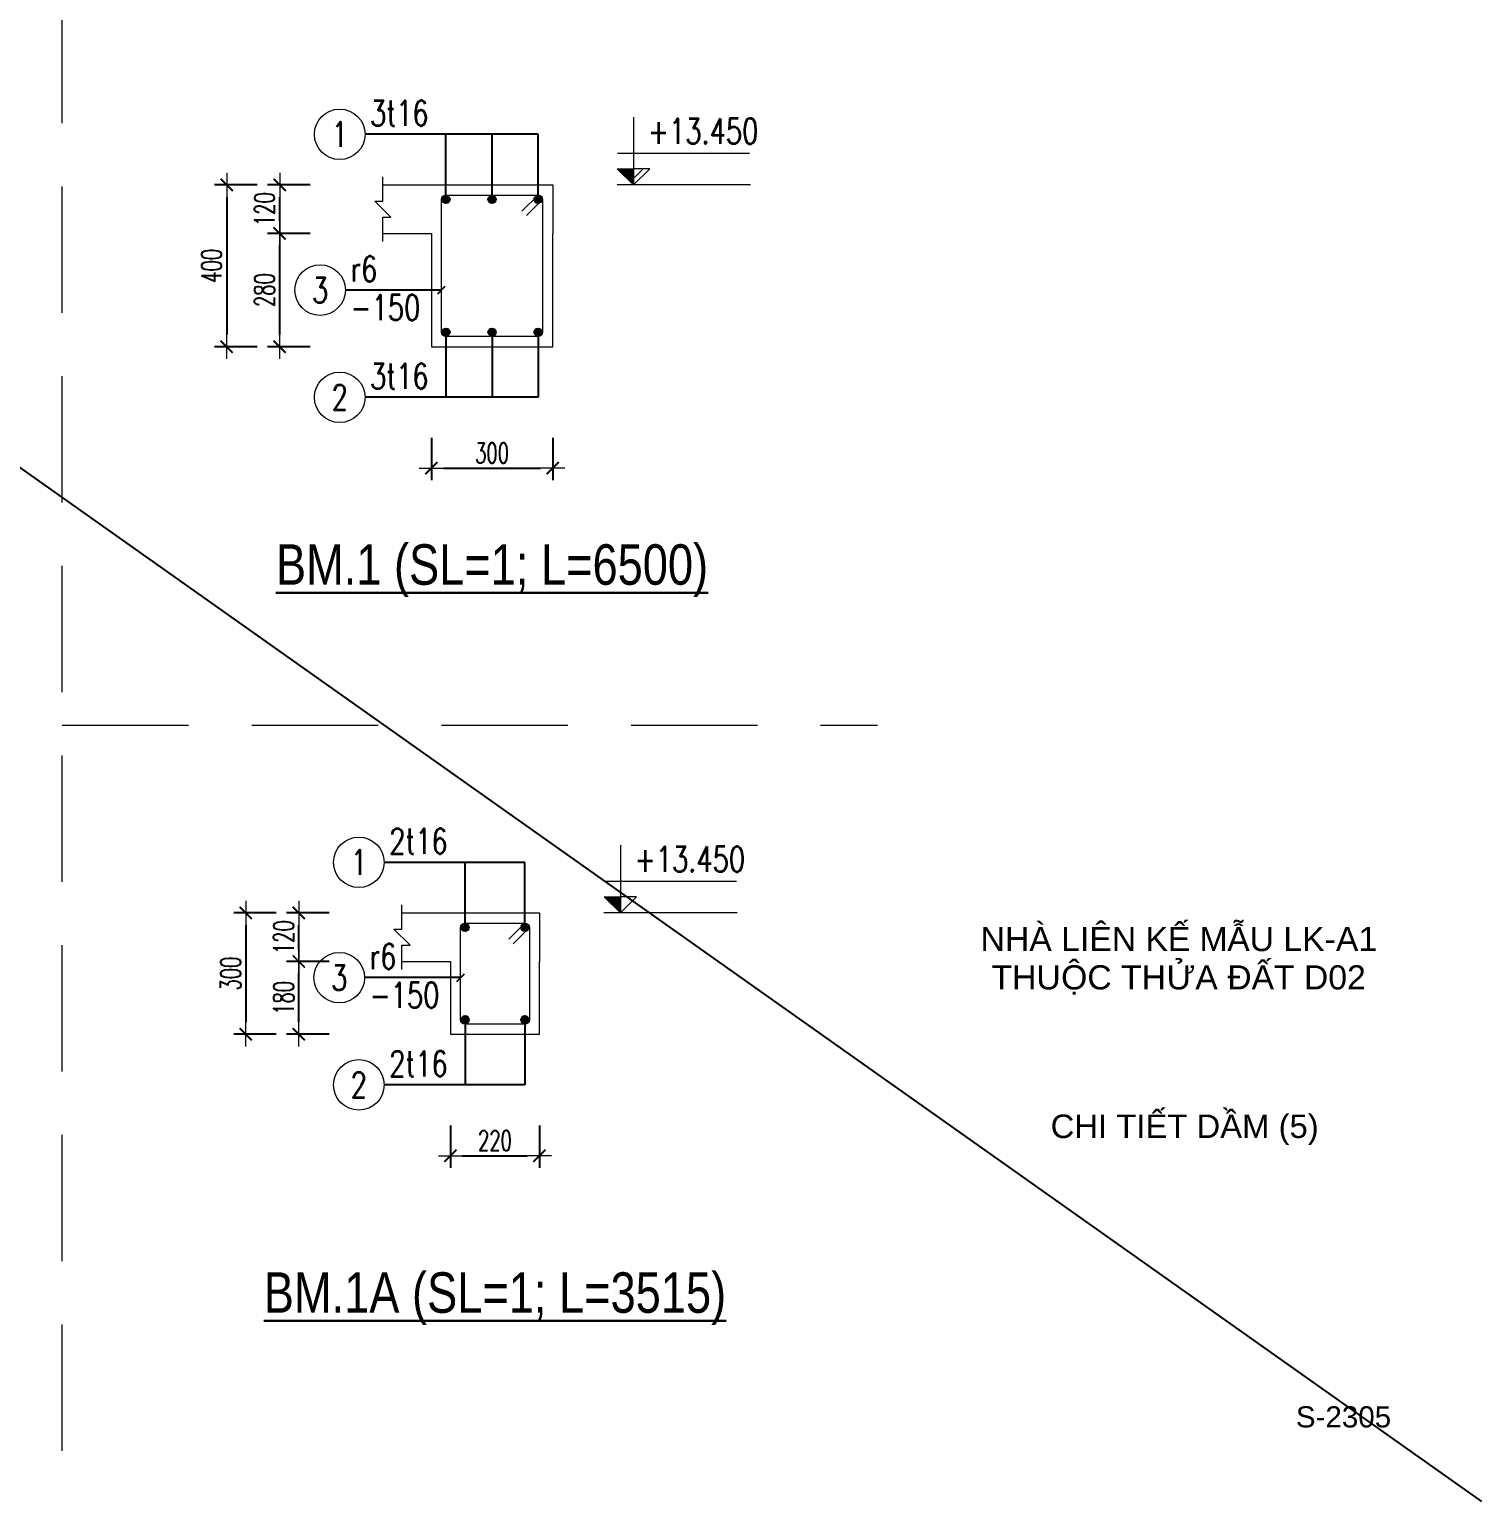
# Model space of a CAD drawing. Header units: millimetres. Extents: x -529861 to -223882, y -171969 to 61504.
# Drawn here: x -369177 to -361997, y -97113 to -89836 of the extents above; entities that cross this region are included whole.
import ezdxf
from ezdxf.enums import TextEntityAlignment as Align

# ---------------------------------------------------------------- set-up
doc = ezdxf.new("R2010")
doc.units = ezdxf.units.MM
doc.header["$LTSCALE"] = 5000
doc.linetypes.add('HIDDEN', pattern=[0.375, 0.25, -0.125])
doc.layers.get('Defpoints').update_dxf_attribs({"color": 143})
for name, color, linetype, lineweight in [('G-ANNO-TTLB', 7, 'Continuous', 18), ('kata_dim', 8, 'Continuous', 15), ('kata_net khuat', 9, 'HIDDEN', 5), ('kata_net manh', 8, 'Continuous', 5), ('kata_net thay', 4, 'Continuous', 20), ('kata_text', 7, 'Continuous', 30), ('kata_thep chu', 1, 'Continuous', 35), ('kata_thep dai', 220, 'Continuous', 20), ('S-dims', 8, 'Continuous', 18)]:
    doc.layers.add(name, color=color, linetype=linetype, lineweight=lineweight)
doc.layers.add('KCS_Plotter', color=11, linetype='Continuous', plot=False)
doc.layers.add('KCS_TEXT_BANVE_SO', color=1, linetype='Continuous')
doc.layers.add('KCS_TEXT_BANVE_TEN', color=162, linetype='Continuous')
doc.styles.add('Arial_13', font='arial.ttf', dxfattribs={"height": 2.5})
doc.styles.add('Arial_14', font='arial.ttf', dxfattribs={"height": 2.5})
doc.styles.add('kata_text', font='arial.ttf', dxfattribs={"width": 0.8})
doc.styles.add('vnsimpli', font='vnsimli.shx', dxfattribs={"width": 0.65})
doc.dimstyles.new('kata_dim_25', dxfattribs={"dimscale": 25, "dimtxt": 2.5, "dimasz": 1.5, "dimexe": 1.5, "dimexo": 2.5, "dimtad": 1, "dimdec": 0, "dimzin": 0, "dimdsep": 46, "dimtxsty": 'kata_text', "dimblk": 'kata_block_ArchTick', "dimcen": 0.09, "dimdle": 1.2, "dimclrd": 8, "dimclre": 8, "dimclrt": 3, "dimadec": 0, "dimazin": 0, "dimtfac": 1, "dimtdec": 0, "dimtix": 1, "dimtofl": 0, "dimtmove": 0, "dimatfit": 3, "dimfxl": 3.75, "dimfxlon": 1, "dimtolj": 1, "dimtzin": 0, "dimarcsym": 0})
doc.dimstyles.new('kata_dim_40', dxfattribs={"dimscale": 40, "dimtxt": 2.5, "dimasz": 1.5, "dimexe": 1.5, "dimexo": 2.5, "dimtad": 1, "dimdec": 0, "dimzin": 0, "dimdsep": 46, "dimtxsty": 'vnsimpli', "dimblk": 'kata_block_ArchTick', "dimcen": 0.09, "dimdle": 1.2, "dimclrd": 8, "dimclre": 8, "dimclrt": 3, "dimadec": 0, "dimazin": 0, "dimtfac": 1, "dimtdec": 0, "dimtix": 1, "dimtofl": 0, "dimtmove": 0, "dimatfit": 3, "dimfxl": 3.75, "dimfxlon": 1, "dimtolj": 1, "dimtzin": 0, "dimarcsym": 0})

# ---------------------------------------------------------------- blocks, each defined once
blk = doc.blocks.new('kata_block_TD')
at = {"color": 6, "linetype": 'ByBlock', "lineweight": -2, "style": 'kata_text', "width": 0.8}
blk.add_attdef('SECTDET2', text='', height=5, dxfattribs=at).set_placement((0, 7.970649532882817), align=Align.CENTER)
at = {"color": 0, "linetype": 'ByBlock', "lineweight": -2, "style": 'kata_text', "width": 0.8}
blk.add_attdef('SECTDET1', text='', height=5, dxfattribs=at).set_placement((0, 1.470649532882817), align=Align.CENTER)
blk = doc.blocks.new('kata_block_CT')
at = {"layer": 'S-dims', "linetype": 'ByBlock', "ltscale": 1500}
blk.add_hatch(color=256, dxfattribs=at).paths.add_polyline_path([(-1.818989403545856e-12, 1.596954857557193), (-1.612010908635057, 1.596954857557193), (-1.818989403545856e-12, -4.547473508864641e-13)])
h = blk.add_hatch(dxfattribs=at)
h.set_pattern_fill('ANSI31', color=256, scale=1.406250541793835, style=0)
h.set_pattern_definition([(45.00000000000001, (-1.818989403545856e-12, 5.002220859751105e-12), (-3.157122508925225, 3.157122508925225), [])])
h.paths.add_polyline_path([(-1.818989403545856e-12, 1.596954857557193), (-1.818989403545856e-12, -4.547473508864641e-13), (1.612010908922457, 1.596954857557193)])
for p, q in [((-1.592704896860596, 3.140833880479022), (11.46947077315235, 3.140833880479022)), ((11.56125648125999, 5.002220859751105e-12), (-1.638695725139769, 5.002220859751105e-12))]:
    blk.add_line(p, q, dxfattribs=at)
for points in [[(-1.818989403545856e-12, 6.694950748643805), (-1.818989403545856e-12, -4.547473508864641e-13)], [(-1.818989403545856e-12, -4.547473508864641e-13), (-1.612010908635057, 1.596954857557193), (-1.818989403545856e-12, 1.596954857557193)], [(-1.818989403545856e-12, -4.547473508864641e-13), (1.612010908922457, 1.596954857557193), (-1.818989403545856e-12, 1.596954857557193)]]:
    blk.add_lwpolyline(points, dxfattribs=at)
at = {"layer": 'S-dims', "color": 3, "style": 'vnsimpli', "width": 0.75}
blk.add_attdef('CT', (1.409564409344966, 4.068271311703484), '', height=2.5, dxfattribs=at)
blk = doc.blocks.new('kata_block_ArchTick')
at = {"color": 8}
blk.add_line((1, 0), (-1, 0), dxfattribs=at)
at = {"color": 8, "const_width": 0.15}
blk.add_lwpolyline([(-0.5, -0.5), (0.5, 0.5)], dxfattribs=at)
blk = doc.blocks.new('*D800')
at = {"layer": 'Defpoints', "color": 0, "linetype": 'ByBlock', "ltscale": 1500, "transparency": 16777216}
for p in [(-367189.2961922357, -91404.64300045658), (-366589.2961922357, -91404.64300045658), (-366589.2961922357, -92004.64300045658)]:
    blk.add_point(p, dxfattribs=at)
at = {"layer": 'kata_dim', "color": 8, "linetype": 'ByBlock', "lineweight": -2, "ltscale": 1500, "transparency": 16777216}
for p, q in [((-367189.2961922357, -91854.64300045658), (-367189.2961922357, -92064.64300045658)), ((-366589.2961922357, -91854.64300045658), (-366589.2961922357, -92064.64300045658)), ((-367129.2961922357, -92004.64300045658), (-366649.2961922357, -92004.64300045658))]:
    blk.add_line(p, q, dxfattribs=at)
at = {"layer": 'kata_dim', "color": 8, "linetype": 'ByBlock', "lineweight": -2, "ltscale": 1500, "transparency": 16777216, "xscale": 60, "yscale": 60, "zscale": 60, "rotation": 180}
blk.add_blockref('kata_block_ArchTick', (-367189.2961922357, -92004.64300045658), dxfattribs=at)
at = {"layer": 'kata_dim', "color": 8, "linetype": 'ByBlock', "lineweight": -2, "ltscale": 1500, "transparency": 16777216, "xscale": 60, "yscale": 60, "zscale": 60}
blk.add_blockref('kata_block_ArchTick', (-366589.2961922357, -92004.64300045658), dxfattribs=at)
at = {"layer": 'kata_dim', "color": 3, "linetype": 'ByBlock', "ltscale": 1500, "transparency": 16777216, "insert": (-366889.2961922357, -91929.64300045658), "char_height": 100, "attachment_point": 5, "style": 'vnsimpli'}
blk.add_mtext('\\A1;300', dxfattribs=at)
blk = doc.blocks.new('*D801')
at = {"layer": 'Defpoints', "color": 0, "linetype": 'ByBlock', "ltscale": 1500, "transparency": 16777216}
for p in [(-367939.2961922368, -90844.6430004566), (-367189.2961922358, -90844.6430004566), (-367189.2961922358, -91404.6430004566)]:
    blk.add_point(p, dxfattribs=at)
at = {"layer": 'kata_dim', "color": 8, "linetype": 'ByBlock', "lineweight": -2, "ltscale": 1500, "transparency": 16777216}
for p, q in [((-367789.2961922368, -90844.6430004566), (-367999.2961922368, -90844.6430004566)), ((-367939.2961922368, -91344.6430004566), (-367939.2961922368, -90904.6430004566)), ((-367789.2961922368, -91404.6430004566), (-367999.2961922368, -91404.6430004566))]:
    blk.add_line(p, q, dxfattribs=at)
at = {"layer": 'kata_dim', "color": 8, "linetype": 'ByBlock', "lineweight": -2, "ltscale": 1500, "transparency": 16777216, "xscale": 60, "yscale": 60, "zscale": 60}
for p, rotation in [((-367939.2961922368, -90844.6430004566), 90), ((-367939.2961922368, -91404.6430004566), 270)]:
    blk.add_blockref('kata_block_ArchTick', p, dxfattribs=dict(at, rotation=rotation))
at = {"layer": 'kata_dim', "color": 3, "linetype": 'ByBlock', "ltscale": 1500, "transparency": 16777216, "insert": (-368014.2961922368, -91124.64300045648), "char_height": 100, "attachment_point": 5, "rotation": 90, "style": 'vnsimpli'}
blk.add_mtext('\\A1;280', dxfattribs=at)
blk = doc.blocks.new('*D802')
at = {"layer": 'Defpoints', "color": 0, "linetype": 'ByBlock', "ltscale": 1500, "transparency": 16777216}
for p in [(-367939.2961922368, -90604.6430004566), (-367189.2961922358, -90604.6430004566), (-367189.2961922358, -90844.6430004566)]:
    blk.add_point(p, dxfattribs=at)
at = {"layer": 'kata_dim', "color": 8, "linetype": 'ByBlock', "lineweight": -2, "ltscale": 1500, "transparency": 16777216}
for p, q in [((-367789.2961922368, -90604.6430004566), (-367999.2961922368, -90604.6430004566)), ((-367939.2961922368, -90784.6430004566), (-367939.2961922368, -90664.6430004566)), ((-367789.2961922368, -90844.6430004566), (-367999.2961922368, -90844.6430004566))]:
    blk.add_line(p, q, dxfattribs=at)
at = {"layer": 'kata_dim', "color": 8, "linetype": 'ByBlock', "lineweight": -2, "ltscale": 1500, "transparency": 16777216, "xscale": 60, "yscale": 60, "zscale": 60}
for p, rotation in [((-367939.2961922368, -90604.6430004566), 90), ((-367939.2961922368, -90844.6430004566), 270)]:
    blk.add_blockref('kata_block_ArchTick', p, dxfattribs=dict(at, rotation=rotation))
at = {"layer": 'kata_dim', "color": 3, "linetype": 'ByBlock', "ltscale": 1500, "transparency": 16777216, "insert": (-368014.2961922368, -90724.64300045648), "char_height": 100, "attachment_point": 5, "rotation": 90, "style": 'vnsimpli'}
blk.add_mtext('\\A1;120', dxfattribs=at)
blk = doc.blocks.new('*D803')
at = {"layer": 'Defpoints', "color": 0, "linetype": 'ByBlock', "ltscale": 1500, "transparency": 16777216}
for p in [(-367189.2961922358, -90604.6430004566), (-368201.2961922368, -91404.6430004566), (-367189.2961922358, -91404.6430004566)]:
    blk.add_point(p, dxfattribs=at)
at = {"layer": 'kata_dim', "color": 8, "linetype": 'ByBlock', "lineweight": -2, "ltscale": 1500, "transparency": 16777216}
for p, q in [((-368051.2961922368, -90604.6430004566), (-368261.2961922368, -90604.6430004566)), ((-368201.2961922368, -90664.6430004566), (-368201.2961922368, -91344.6430004566)), ((-368051.2961922368, -91404.6430004566), (-368261.2961922368, -91404.6430004566))]:
    blk.add_line(p, q, dxfattribs=at)
at = {"layer": 'kata_dim', "color": 8, "linetype": 'ByBlock', "lineweight": -2, "ltscale": 1500, "transparency": 16777216, "xscale": 60, "yscale": 60, "zscale": 60}
for p, rotation in [((-368201.2961922368, -90604.6430004566), 90), ((-368201.2961922368, -91404.6430004566), 270)]:
    blk.add_blockref('kata_block_ArchTick', p, dxfattribs=dict(at, rotation=rotation))
at = {"layer": 'kata_dim', "color": 3, "linetype": 'ByBlock', "ltscale": 1500, "transparency": 16777216, "insert": (-368276.2961922368, -91004.64300045648), "char_height": 100, "attachment_point": 5, "rotation": 90, "style": 'vnsimpli'}
blk.add_mtext('\\A1;400', dxfattribs=at)
blk = doc.blocks.new('kata_block_THEP')
at = {"layer": 'kata_thep chu', "color": 0}
for p, q in [((-0.5, 0), (0.5, 0)), ((-0.3535533905960619, 0.353553390592424), (0.3535533905960619, -0.353553390592424)), ((0.3535533905960619, 0.353553390592424), (-0.3535533905960619, -0.353553390592424)), ((0, 0.5), (0, -0.5))]:
    blk.add_line(p, q, dxfattribs=at)
at = {"layer": 'kata_thep chu', "color": 0, "const_width": 0.08333333333333334}
blk.add_lwpolyline([(-0.5, -1.818989403545856e-12, 1), (0.5000000000145519, -1.818989403545856e-12, 1), (-0.5, -1.818989403545856e-12, 1)], format="xyb", dxfattribs=at)
blk = doc.blocks.new('*U68')
blk.add_circle((-2.5, 0), 2.5)
at = {"layer": 'kata_text', "color": 3, "style": 'vnsimpli', "width": 0.75}
blk.add_attdef('DK1', (0.5, 0.8455043070534884), '', height=2.5, dxfattribs=at)
at = {"layer": 'kata_text', "color": 7, "style": 'vnsimpli', "width": 0.75}
blk.add_attdef('SH2', text='', height=2.5, dxfattribs=at).set_placement((-2.5, 0), align=Align.MIDDLE)
blk = doc.blocks.new('*U70')
blk.add_circle((-2.5, 0), 2.5)
at = {"layer": 'kata_text', "color": 3, "style": 'vnsimpli', "width": 0.75}
for tag, p in [('DK1', (0.5, 0.8455043070534884)), ('KC1', (0.5, -2.972544307831413))]:
    blk.add_attdef(tag, p, '', height=2.5, dxfattribs=at)
at = {"layer": 'kata_text', "color": 7, "style": 'vnsimpli', "width": 0.75}
blk.add_attdef('SH2', text='', height=2.5, dxfattribs=at).set_placement((-2.5, 0), align=Align.MIDDLE)
blk = doc.blocks.new('*D804')
at = {"layer": 'Defpoints', "color": 0, "linetype": 'ByBlock', "ltscale": 1500, "transparency": 16777216}
for p in [(-367094.7191991913, -94803.21432072516), (-366654.7191991913, -94803.21432072516), (-366654.7191991913, -95403.21432072516)]:
    blk.add_point(p, dxfattribs=at)
at = {"layer": 'kata_dim', "color": 8, "linetype": 'ByBlock', "lineweight": -2, "ltscale": 1500, "transparency": 16777216}
for p, q in [((-367094.7191991913, -95253.21432072516), (-367094.7191991913, -95463.21432072516)), ((-366654.7191991913, -95253.21432072516), (-366654.7191991913, -95463.21432072516)), ((-367034.7191991913, -95403.21432072516), (-366714.7191991913, -95403.21432072516))]:
    blk.add_line(p, q, dxfattribs=at)
at = {"layer": 'kata_dim', "color": 8, "linetype": 'ByBlock', "lineweight": -2, "ltscale": 1500, "transparency": 16777216, "xscale": 60, "yscale": 60, "zscale": 60, "rotation": 180}
blk.add_blockref('kata_block_ArchTick', (-367094.7191991913, -95403.21432072516), dxfattribs=at)
at = {"layer": 'kata_dim', "color": 8, "linetype": 'ByBlock', "lineweight": -2, "ltscale": 1500, "transparency": 16777216, "xscale": 60, "yscale": 60, "zscale": 60}
blk.add_blockref('kata_block_ArchTick', (-366654.7191991913, -95403.21432072516), dxfattribs=at)
at = {"layer": 'kata_dim', "color": 3, "linetype": 'ByBlock', "ltscale": 1500, "transparency": 16777216, "insert": (-366874.7191991913, -95328.21432072516), "char_height": 100, "attachment_point": 5, "style": 'vnsimpli'}
blk.add_mtext('\\A1;220', dxfattribs=at)
blk = doc.blocks.new('*D805')
at = {"layer": 'Defpoints', "color": 0, "linetype": 'ByBlock', "ltscale": 1500, "transparency": 16777216}
for p in [(-367844.7191991926, -94443.2143207252), (-367094.7191991914, -94443.2143207252), (-367094.7191991914, -94803.2143207252)]:
    blk.add_point(p, dxfattribs=at)
at = {"layer": 'kata_dim', "color": 8, "linetype": 'ByBlock', "lineweight": -2, "ltscale": 1500, "transparency": 16777216}
for p, q in [((-367694.7191991926, -94443.2143207252), (-367904.7191991926, -94443.2143207252)), ((-367844.7191991926, -94743.2143207252), (-367844.7191991926, -94503.2143207252)), ((-367694.7191991926, -94803.2143207252), (-367904.7191991926, -94803.2143207252))]:
    blk.add_line(p, q, dxfattribs=at)
at = {"layer": 'kata_dim', "color": 8, "linetype": 'ByBlock', "lineweight": -2, "ltscale": 1500, "transparency": 16777216, "xscale": 60, "yscale": 60, "zscale": 60}
for p, rotation in [((-367844.7191991926, -94443.2143207252), 90), ((-367844.7191991926, -94803.2143207252), 270)]:
    blk.add_blockref('kata_block_ArchTick', p, dxfattribs=dict(at, rotation=rotation))
at = {"layer": 'kata_dim', "color": 3, "linetype": 'ByBlock', "ltscale": 1500, "transparency": 16777216, "insert": (-367919.7191991925, -94623.21432072506), "char_height": 100, "attachment_point": 5, "rotation": 90, "style": 'vnsimpli'}
blk.add_mtext('\\A1;180', dxfattribs=at)
blk = doc.blocks.new('*D806')
at = {"layer": 'Defpoints', "color": 0, "linetype": 'ByBlock', "ltscale": 1500, "transparency": 16777216}
for p in [(-367844.7191991925, -94203.2143207252), (-367094.7191991914, -94203.2143207252), (-367094.7191991914, -94443.2143207252)]:
    blk.add_point(p, dxfattribs=at)
at = {"layer": 'kata_dim', "color": 8, "linetype": 'ByBlock', "lineweight": -2, "ltscale": 1500, "transparency": 16777216}
for p, q in [((-367694.7191991925, -94203.2143207252), (-367904.7191991925, -94203.2143207252)), ((-367844.7191991925, -94383.2143207252), (-367844.7191991925, -94263.2143207252)), ((-367694.7191991925, -94443.2143207252), (-367904.7191991925, -94443.2143207252))]:
    blk.add_line(p, q, dxfattribs=at)
at = {"layer": 'kata_dim', "color": 8, "linetype": 'ByBlock', "lineweight": -2, "ltscale": 1500, "transparency": 16777216, "xscale": 60, "yscale": 60, "zscale": 60}
for p, rotation in [((-367844.7191991925, -94203.2143207252), 90), ((-367844.7191991925, -94443.2143207252), 270)]:
    blk.add_blockref('kata_block_ArchTick', p, dxfattribs=dict(at, rotation=rotation))
at = {"layer": 'kata_dim', "color": 3, "linetype": 'ByBlock', "ltscale": 1500, "transparency": 16777216, "insert": (-367919.7191991924, -94323.21432072506), "char_height": 100, "attachment_point": 5, "rotation": 90, "style": 'vnsimpli'}
blk.add_mtext('\\A1;120', dxfattribs=at)
blk = doc.blocks.new('*D807')
at = {"layer": 'Defpoints', "color": 0, "linetype": 'ByBlock', "ltscale": 1500, "transparency": 16777216}
for p in [(-367094.7191991914, -94203.2143207252), (-368106.7191991926, -94803.2143207252), (-367094.7191991914, -94803.2143207252)]:
    blk.add_point(p, dxfattribs=at)
at = {"layer": 'kata_dim', "color": 8, "linetype": 'ByBlock', "lineweight": -2, "ltscale": 1500, "transparency": 16777216}
for p, q in [((-367956.7191991926, -94203.2143207252), (-368166.7191991926, -94203.2143207252)), ((-368106.7191991926, -94263.2143207252), (-368106.7191991926, -94743.2143207252)), ((-367956.7191991926, -94803.2143207252), (-368166.7191991926, -94803.2143207252))]:
    blk.add_line(p, q, dxfattribs=at)
at = {"layer": 'kata_dim', "color": 8, "linetype": 'ByBlock', "lineweight": -2, "ltscale": 1500, "transparency": 16777216, "xscale": 60, "yscale": 60, "zscale": 60}
for p, rotation in [((-368106.7191991926, -94203.2143207252), 90), ((-368106.7191991926, -94803.2143207252), 270)]:
    blk.add_blockref('kata_block_ArchTick', p, dxfattribs=dict(at, rotation=rotation))
at = {"layer": 'kata_dim', "color": 3, "linetype": 'ByBlock', "ltscale": 1500, "transparency": 16777216, "insert": (-368181.7191991925, -94503.21432072506), "char_height": 100, "attachment_point": 5, "rotation": 90, "style": 'vnsimpli'}
blk.add_mtext('\\A1;300', dxfattribs=at)

msp = doc.modelspace()

# ---------------------------------------------------------------- linework, layer by layer
at = {"layer": 'kata_net khuat', "ltscale": 0.5}
for p, q in [((-369014.3426699716, -96862.7682331002), (-369014.3426699716, -82512.7687108454)), ((-369014.3426699716, -93275.26834971343), (-364984.0113273715, -93275.26834971343))]:
    msp.add_line(p, q, dxfattribs=at)
at = {"layer": 'kata_net manh', "linetype": 'ByBlock', "ltscale": 1500}
for points in [[(-367429.2961922357, -90884.64300045658), (-367429.2961922357, -90764.64300045658), (-367389.2961922357, -90764.64300045658), (-367469.2961922357, -90684.64300045658), (-367429.2961922357, -90684.64300045658), (-367429.2961922357, -90564.64300045658)], [(-367334.7191991913, -94483.21432072516), (-367334.7191991913, -94363.21432072516), (-367294.7191991913, -94363.21432072516), (-367374.7191991913, -94283.21432072516), (-367334.7191991913, -94283.21432072516), (-367334.7191991913, -94163.21432072516)]]:
    msp.add_lwpolyline(points, dxfattribs=at)
at = {"layer": 'kata_net thay', "linetype": 'ByBlock', "ltscale": 1500}
for points in [[(-367429.2961922357, -90604.64300045658), (-367189.2961922357, -90604.64300045658), (-367189.2961922357, -90604.64300045658), (-366589.2961922357, -90604.64300045658), (-366589.2961922357, -90844.64300045658), (-366589.2961922357, -90844.64300045658)], [(-367429.2961922357, -90844.64300045658), (-367189.2961922357, -90844.64300045658), (-367189.2961922357, -91404.64300045658), (-366589.2961922357, -91404.64300045658), (-366589.2961922357, -90844.64300045658), (-366589.2961922357, -90844.64300045658)], [(-367334.7191991913, -94203.21432072516), (-367094.7191991913, -94203.21432072516), (-367094.7191991913, -94203.21432072516), (-366654.7191991913, -94203.21432072516), (-366654.7191991913, -94443.21432072516), (-366654.7191991913, -94443.21432072516)], [(-367334.7191991913, -94443.21432072516), (-367094.7191991913, -94443.21432072516), (-367094.7191991913, -94803.21432072516), (-366654.7191991913, -94803.21432072516), (-366654.7191991913, -94443.21432072516), (-366654.7191991913, -94443.21432072516)]]:
    msp.add_lwpolyline(points, dxfattribs=at)
at = {"layer": 'kata_thep dai', "linetype": 'ByBlock', "ltscale": 1500}
for points in [[(-366741.2961922357, -90734.64300045658), (-366661.2961922357, -90654.64300045658, -0.414213562), (-366639.2961922357, -90676.64300045658), (-366639.2961922357, -91332.64300045658, -0.414213562), (-366661.2961922357, -91354.64300045658), (-367117.2961922357, -91354.64300045658, -0.414213562), (-367139.2961922357, -91332.64300045658), (-367139.2961922357, -90676.64300045658, -0.414213562), (-367117.2961922357, -90654.64300045658), (-366661.2961922357, -90654.64300045658, -0.414213562), (-366639.2961922357, -90676.64300045658), (-366719.2961922357, -90756.64300045658)], [(-366806.7191991913, -94333.21432072516), (-366726.7191991913, -94253.21432072516, -0.414213562), (-366704.7191991913, -94275.21432072516), (-366704.7191991913, -94731.21432072516, -0.414213562), (-366726.7191991913, -94753.21432072516), (-367022.7191991913, -94753.21432072516, -0.414213562), (-367044.7191991913, -94731.21432072516), (-367044.7191991913, -94275.21432072516, -0.414213562), (-367022.7191991913, -94253.21432072516), (-366726.7191991913, -94253.21432072516, -0.414213562), (-366704.7191991913, -94275.21432072516), (-366784.7191991913, -94355.21432072516)]]:
    msp.add_lwpolyline(points, format="xyb", dxfattribs=at)
at = {"layer": 'KCS_Plotter', "linetype": 'ByBlock', "ltscale": 1500}
msp.add_line((-382996.5114623512, -82262.76871084442), (-361996.5114623443, -97112.76822181189), dxfattribs=at)

# ---------------------------------------------------------------- block references
at = {"layer": 'kata_net manh', "linetype": 'ByBlock', "ltscale": 1500, "xscale": 50, "yscale": 50, "zscale": 50}
for name, p, values in [('*U68', (-367517.2961922357, -90354.64300045658), {'SH2': '1', 'DK1': '3t16'}), ('*U70', (-367614.2961922357, -91124.64300045658), {'SH2': '3', 'DK1': 'r6', 'KC1': '-150'}), ('*U68', (-367517.2961922357, -91654.64300045658), {'SH2': '2', 'DK1': '3t16'}), ('*U68', (-367422.7191991913, -93953.21432072516), {'SH2': '1', 'DK1': '2t16'}), ('*U70', (-367519.7191991913, -94523.21432072516), {'SH2': '3', 'DK1': 'r6', 'KC1': '-150'}), ('*U68', (-367422.7191991913, -95053.21432072516), {'SH2': '2', 'DK1': '2t16'})]:
    msp.add_blockref(name, p, dxfattribs=at).add_auto_attribs(values)
at = {"layer": 'kata_text', "linetype": 'ByBlock', "ltscale": 1500}
ref = msp.add_blockref('kata_block_CT', (-366189.2961922357, -90604.64300045658), dxfattribs=dict(at, xscale=50, yscale=50, zscale=50))
ref.add_attrib('CT', '+13.450', (-366118.8179717683, -90401.22943487136), dxfattribs={"layer": '0', "color": 3, "height": 125, "style": 'vnsimpli', "width": 0.75})
ref = msp.add_blockref('kata_block_TD', (-366889.2961922357, -92654.64300045658), dxfattribs=dict(at, xscale=50, yscale=50, zscale=50))
ref.add_attrib('SECTDET1', '%%uBM.1 (SL=1; L=6500)', dxfattribs={"layer": '0', "color": 0, "linetype": 'ByBlock', "lineweight": -2, "height": 200, "style": 'kata_text', "width": 0.8}).set_placement((-366889.2961922357, -92581.11052381243), align=Align.CENTER)
ref = msp.add_blockref('kata_block_CT', (-366254.7191991913, -94203.21432072516), dxfattribs=dict(at, xscale=50, yscale=50, zscale=50))
ref.add_attrib('CT', '+13.450', (-366184.240978724, -93999.80075513995), dxfattribs={"layer": '0', "color": 3, "height": 125, "style": 'vnsimpli', "width": 0.75})
ref = msp.add_blockref('kata_block_TD', (-366874.7191991913, -96253.21432072516), dxfattribs=dict(at, xscale=50, yscale=50, zscale=50))
ref.add_attrib('SECTDET1', '%%uBM.1A (SL=1; L=3515)', dxfattribs={"layer": '0', "color": 0, "linetype": 'ByBlock', "lineweight": -2, "height": 200, "style": 'kata_text', "width": 0.8}).set_placement((-366874.7191991913, -96179.68184408102), align=Align.CENTER)
at = {"layer": 'kata_thep chu', "color": 3, "linetype": 'ByBlock', "ltscale": 1500, "xscale": 32, "yscale": 32, "zscale": 32}
for p in [(-367117.2961922357, -90676.64300045658), (-367117.2961922357, -91332.64300045658), (-367022.7191991913, -94275.21432072516), (-367022.7191991913, -94731.21432072516)]:
    msp.add_blockref('kata_block_THEP', p, dxfattribs=at)
at = {"layer": 'kata_thep chu', "linetype": 'ByBlock', "ltscale": 1500, "xscale": 32, "yscale": 32, "zscale": 32}
for p in [(-366889.2961922357, -90676.64300045658), (-366661.2961922357, -90676.64300045658), (-366889.2961922357, -91332.64300045658), (-366661.2961922357, -91332.64300045658), (-366726.7191991913, -94275.21432072516), (-366726.7191991913, -94731.21432072516)]:
    msp.add_blockref('kata_block_THEP', p, dxfattribs=at)

# ---------------------------------------------------------------- texts
at = {"layer": 'G-ANNO-TTLB', "lineweight": 9, "char_height": 119.4444444444844, "attachment_point": 1}
for s, insert, width, style in [('NHÀ LIÊN K', (-364473.7336038516, -94272.32391197752), 1122.273423611486, 'Arial_13'), ('\\fArial|b0|i0|c254|p34|;Ế', (-363547.7654325549, -94272.32391197752), 134.0599652778225, 'Arial_14'), (' M', (-363437.1549001475, -94272.32391197752), 222.1565138889631, 'Arial_13'), ('\\fArial|b0|i0|c254|p34|;Ẫ', (-363253.8574464438, -94272.32391197752), 134.0599652778227, 'Arial_14'), ('U LK-A1', (-363143.2469140363, -94272.32391197752), 762.2266597224769, 'Arial_13'), ('\\fArial|b0|i0|c254|p34|;Ộ', (-364075.5356871872, -94461.94196753317), 157.0416736111637, 'Arial_14'), ('\\fArial|b0|i0|c254|p34|;Ử', (-363554.0860344092, -94461.94196753317), 172.3628125000576, 'Arial_14'), ('\\fArial|b0|i0|c254|p34|;Ấ', (-363133.7660112585, -94461.94196753317), 134.0599652778225, 'Arial_14'), ('THU', (-364420.0084881131, -94461.94196753317), 417.5010347223618, 'Arial_13'), ('C TH', (-363945.9633492241, -94461.94196753317), 474.9553055557146, 'Arial_13'), ('A ', (-363411.8724927426, -94461.94196753317), 191.514236111175, 'Arial_13'), ('Đ', (-363253.8574464438, -94461.94196753317), 145.5508194444934, 'Arial_13'), ('T D02', (-363023.155478851, -94461.94196753317), 551.5610000001845, 'Arial_13')]:
    msp.add_mtext(s, dxfattribs=dict(at, insert=insert, width=width, style=style))
at = {"layer": 'KCS_TEXT_BANVE_SO', "linetype": 'ByBlock', "style": 'Arial_13'}
msp.add_text('S-2305', height=104.5751633987278, dxfattribs=at).set_placement((-362914.6545206033, -96746.40580251007))
at = {"layer": 'KCS_TEXT_BANVE_TEN', "linetype": 'ByBlock', "style": 'Arial_13'}
msp.add_text('CHI TIẾT DẦM (5) ', height=116.1946259985864, dxfattribs=at).set_placement((-364127.1554135769, -95315.92101914625))

# ---------------------------------------------------------------- dimensions: what is measured, and where the dimension line sits
at = {"layer": 'kata_dim', "linetype": 'ByBlock', "ltscale": 1500}
for base, p1, p2, picture, middle in [((-368201.2961922368, -91404.6430004566), (-367189.2961922357, -90604.64300045658), (-367189.2961922357, -91404.64300045658), '*D803', (-368276.2961922368, -91004.64300045648)), ((-367939.2961922368, -90604.6430004566), (-367189.2961922357, -90844.64300045658), (-367189.2961922357, -90604.64300045658), '*D802', (-368014.2961922368, -90724.64300045648)), ((-367939.2961922368, -90844.6430004566), (-367189.2961922357, -91404.64300045658), (-367189.2961922357, -90844.64300045658), '*D801', (-368014.2961922368, -91124.64300045648)), ((-368106.7191991926, -94803.2143207252), (-367094.7191991913, -94203.21432072516), (-367094.7191991913, -94803.21432072516), '*D807', (-368181.7191991925, -94503.21432072506)), ((-367844.7191991925, -94203.2143207252), (-367094.7191991913, -94443.21432072516), (-367094.7191991913, -94203.21432072516), '*D806', (-367919.7191991924, -94323.21432072506)), ((-367844.7191991926, -94443.2143207252), (-367094.7191991913, -94803.21432072516), (-367094.7191991913, -94443.21432072516), '*D805', (-367919.7191991925, -94623.21432072506))]:
    dim = msp.add_linear_dim(base=base, p1=p1, p2=p2, angle=270, dimstyle='kata_dim_40', override={"dimlfac": 0.5}, dxfattribs=at)
    dim.commit()
    dim.dimension.update_dxf_attribs({"geometry": picture, "text_midpoint": middle})
for base, p1, p2, picture, middle in [((-366589.2961922357, -92004.64300045658), (-367189.2961922357, -91404.64300045658), (-366589.2961922357, -91404.64300045658), '*D800', (-366889.2961922357, -91929.64300045658)), ((-366654.7191991913, -95403.21432072516), (-367094.7191991913, -94803.21432072516), (-366654.7191991913, -94803.21432072516), '*D804', (-366874.7191991913, -95328.21432072516))]:
    dim = msp.add_linear_dim(base=base, p1=p1, p2=p2, dimstyle='kata_dim_40', override={"dimlfac": 0.5}, dxfattribs=at)
    dim.commit()
    dim.dimension.update_dxf_attribs({"geometry": picture, "text_midpoint": middle})

# ---------------------------------------------------------------- leaders
at = {"layer": 'kata_net manh', "linetype": 'ByBlock', "ltscale": 1500}
for points, override in [([(-367117.2961922357, -90676.64300045658), (-367117.2961922357, -90354.64300045658), (-367517.2961922357, -90354.64300045658)], {"dimldrblk": 'DotBlank'}), ([(-366889.2961922357, -90676.64300045658), (-366889.2961922357, -90354.64300045658), (-367517.2961922357, -90354.64300045658)], {"dimldrblk": 'DotBlank'}), ([(-366661.2961922357, -90676.64300045658), (-366661.2961922357, -90354.64300045658), (-367517.2961922357, -90354.64300045658)], {"dimldrblk": 'DotBlank'}), ([(-367139.2961922357, -91124.64300045658), (-367614.2961922357, -91124.64300045658)], {"dimldrblk": 'Oblique'}), ([(-367117.2961922357, -91332.64300045658), (-367117.2961922357, -91654.64300045658), (-367517.2961922357, -91654.64300045658)], {"dimldrblk": 'DotBlank'}), ([(-366889.2961922357, -91332.64300045658), (-366889.2961922357, -91654.64300045658), (-367517.2961922357, -91654.64300045658)], {"dimldrblk": 'DotBlank'}), ([(-366661.2961922357, -91332.64300045658), (-366661.2961922357, -91654.64300045658), (-367517.2961922357, -91654.64300045658)], {"dimldrblk": 'DotBlank'}), ([(-367022.7191991913, -94275.21432072516), (-367022.7191991913, -93953.21432072516), (-367422.7191991913, -93953.21432072516)], {"dimldrblk": 'DotBlank'}), ([(-366726.7191991913, -94275.21432072516), (-366726.7191991913, -93953.21432072516), (-367422.7191991913, -93953.21432072516)], {"dimldrblk": 'DotBlank'}), ([(-367044.7191991913, -94523.21432072516), (-367519.7191991913, -94523.21432072516)], {"dimldrblk": 'Oblique'}), ([(-367022.7191991913, -94731.21432072516), (-367022.7191991913, -95053.21432072516), (-367422.7191991913, -95053.21432072516)], {"dimldrblk": 'DotBlank'}), ([(-366726.7191991913, -94731.21432072516), (-366726.7191991913, -95053.21432072516), (-367422.7191991913, -95053.21432072516)], {"dimldrblk": 'DotBlank'})]:
    msp.add_leader(points, dimstyle='kata_dim_25', override=override, dxfattribs=at)

doc.saveas('drawing.dxf')
